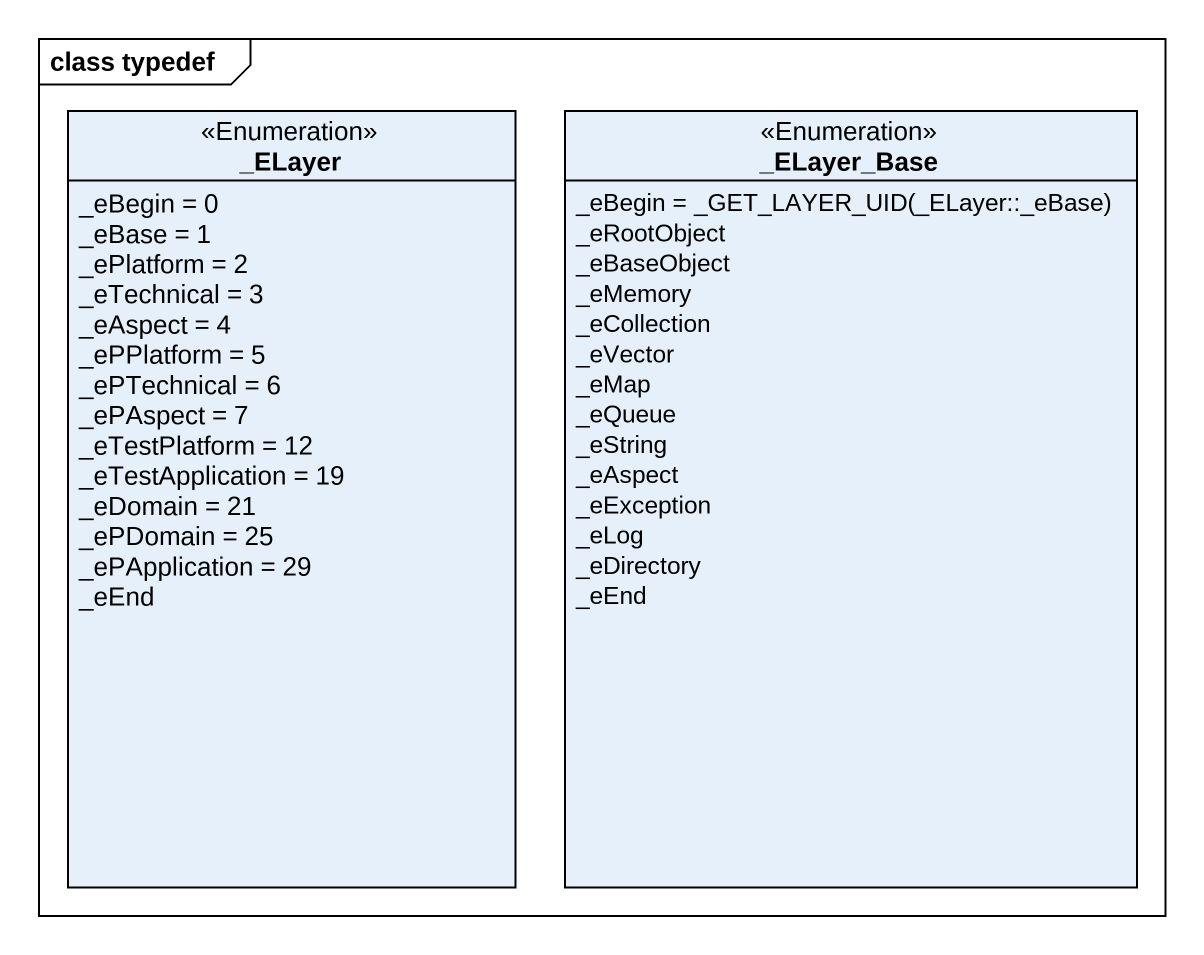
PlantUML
@startuml
mainframe class typedef
hide circle
hide empty members
enum "_ELayer" as ELayer <<Enumeration>> {
  _eBegin = 0
  _eBase = 1
  _ePlatform = 2
  _eTechnical = 3
  _eAspect = 4
  _ePPlatform = 5
  _ePTechnical = 6
  _ePAspect = 7
  _eTestPlatform = 12
  _eTestApplication = 19
  _eDomain = 21
  _ePDomain = 25
  _ePApplication = 29
  _eEnd
}
enum "_ELayer_Base" as ELayer_Base <<Enumeration>> {
  {field} _eBegin = _GET_LAYER_UID(_ELayer::_eBase)
  _eRootObject
  _eBaseObject
  _eMemory
  _eCollection
  _eVector
  _eMap
  _eQueue
  _eString
  _eAspect
  _eException
  _eLog
  _eDirectory
  _eEnd
}
@enduml
